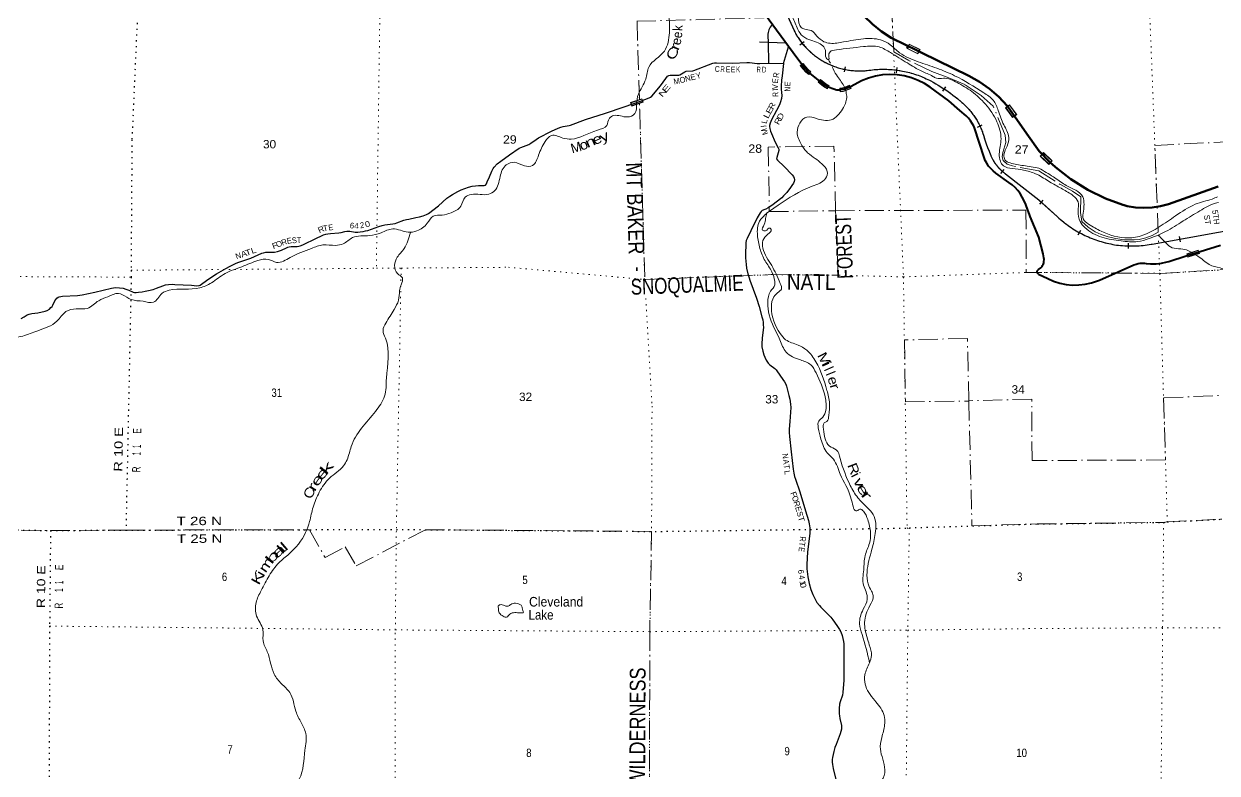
# Model space of a CAD drawing. Header units: feet. Extents: x -248627 to 3, y 0 to 184934.
# Drawn here: x -114087 to -89199, y 65658 to 81273 of the extents above; entities that cross this region are included whole.
import ezdxf
from ezdxf.enums import TextEntityAlignment as Align

# ---------------------------------------------------------------- set-up
doc = ezdxf.new("R2010")
doc.units = ezdxf.units.FT
doc.header["$LTSCALE"] = 80
doc.header["$PDMODE"] = 32
doc.header["$PDSIZE"] = 40
doc.linetypes.add('DOT_DASHED', pattern=[7.7, 5, -1.2, 0.3, -1.2])
doc.linetypes.add('DOTTED', pattern=[1.5, 0.3, -1.2])
for name, color, linetype, lineweight in [('20', 7, 'Continuous', 70), ('26', 7, 'Continuous', 40), ('29', 7, 'Continuous', 25), ('30', 7, 'Continuous', 13), ('31', 7, 'Continuous', 13), ('34', 7, 'Continuous', 25), ('39', 7, 'Continuous', 13), ('41', 7, 'Continuous', 13), ('44', 7, 'DOT_DASHED', 13), ('57', 7, 'Continuous', 13), ('6', 7, 'DOTTED', 25), ('61', 7, 'Continuous', 13), ('7', 7, 'DOTTED', 13)]:
    doc.layers.add(name, color=color, linetype=linetype, lineweight=lineweight)
doc.layers.add('27', color=7, linetype='Continuous')

msp = doc.modelspace()

# ---------------------------------------------------------------- linework, layer by layer
at = {"layer": '20'}
for points in [[(-92912.93, 78617.84), (-93165.31, 78979.13), (-93573.72, 79555.51), (-93580.78, 79563.99), (-93754.92, 79751.42), (-93947.7, 79919.62), (-94157, 80066.74), (-94380.54, 80191.18), (-95355.52, 80666.08), (-95813.04, 80888.93), (-95873.46, 80917.68), (-96000.26, 80984.81), (-96201.35, 81113.89), (-96387.85, 81263.29), (-96557.7, 81431.36)], [(-89178.81, 77885.63), (-90211.99, 77518.61), (-90380.6, 77474.14), (-90552.93, 77447.53), (-90727.1, 77439.08), (-90901.19, 77448.88), (-91073.31, 77476.83), (-91115.49, 77486.89), (-91140.57, 77492.87), (-91165.49, 77501.94), (-91527.96, 77633.87), (-91898.56, 77814.63), (-92248.24, 78033.13), (-92573.17, 78286.99), (-92643.26, 78349.4), (-92672.34, 78377.99), (-92912.93, 78617.84)]]:
    msp.add_lwpolyline(points, dxfattribs=at)
at = {"layer": '26'}
msp.add_line((-96853.66, 79960.42), (-96851.81, 79961.4), dxfattribs=at)
for points in [[(-97967.33, 80567.34), (-99546.13, 82716.55), (-99607.87, 82786.02), (-99676.54, 82848.65), (-99679.17, 82850.8), (-100163.44, 83188.16), (-100250.5, 83256.17), (-100242.02, 83329.59), (-100232.31, 83379.69), (-100227.89, 83430.53), (-100228.45, 83476.06), (-100233.16, 83517.03), (-100242.13, 83557.28), (-100255.26, 83596.38), (-100267.74, 83624.66), (-100360.53, 83796.2), (-100622.86, 84328.11), (-100640.87, 84358.32), (-100698.81, 84466.65), (-100767.76, 84568.33), (-100846.96, 84662.24), (-101051.8, 84877.37), (-101076.39, 84904.59)], [(-97694.82, 80243.46), (-97741.86, 80283.77), (-97787.65, 80332.33), (-97827.89, 80379.51), (-97857.03, 80416.97), (-97967.33, 80567.34)], [(-97305.07, 79951.1), (-97393.6, 80006.27), (-97476.85, 80068.71), (-97694.82, 80243.46)], [(-92920.33, 76825.89), (-93096.94, 77261.24), (-93139.28, 77374.01), (-93144.25, 77390.55), (-93186.24, 77504.94), (-93239.95, 77614.32), (-93263.13, 77662.47), (-93306.09, 77735.08), (-93356.41, 77802.81), (-93413.53, 77864.9), (-93476.83, 77920.68), (-93545.61, 77969.54), (-93818.18, 78163.63), (-93872.17, 78206.83), (-93921.35, 78255.43), (-93965.18, 78308.9), (-94003.19, 78366.67), (-94034.94, 78428.09), (-94050.03, 78464.26), (-94269.59, 79130.17), (-94273.29, 79138.34), (-94304.99, 79198.51), (-94342.81, 79255.03), (-94386.33, 79307.29), (-94435.07, 79354.71), (-94565.18, 79465.17), (-94796.94, 79666.48), (-95187.74, 79956.66), (-95299.74, 80027.34), (-95435.23, 80095.28), (-95577.07, 80148.69), (-95723.72, 80186.98), (-95873.57, 80209.73), (-96024.98, 80216.69), (-96176.28, 80207.78), (-96325.83, 80183.11), (-96471.97, 80142.95), (-96613.12, 80087.72), (-96834.62, 79970.5), (-96851.81, 79961.4)], [(-96851.81, 79961.4), (-96913.52, 79929.95), (-96969.02, 79911.92), (-97012.03, 79902.2), (-97052.27, 79895.27), (-97084.59, 79889.87), (-97104.16, 79889.8), (-97108.78, 79890.27), (-97133.89, 79893.67), (-97158.78, 79899.2), (-97169.95, 79901.69), (-97238.8, 79922.86), (-97305.07, 79951.1)], [(-92923.11, 76152.51), (-92878.09, 76185.69), (-92863.28, 76200.45), (-92850.09, 76216.68), (-92838.66, 76234.2), (-92829.13, 76252.81), (-92821.6, 76272.32), (-92816.15, 76292.51), (-92814.39, 76301.79), (-92812.26, 76318.05), (-92809.92, 76358.9), (-92811.87, 76399.77), (-92818.08, 76440.2), (-92828.48, 76479.77), (-92920.33, 76825.89)], [(-89580.82, 76520.67), (-89554.05, 76529.1), (-89127.9, 76663.3)], [(-92923.49, 76059.28), (-92731.6, 75964.42), (-92609.14, 75910.82), (-92481.74, 75870.32), (-92350.81, 75843.35), (-92217.78, 75830.22), (-92084.1, 75831.06), (-91951.25, 75845.87), (-91820.67, 75874.49), (-91693.79, 75916.6), (-91650.53, 75934.44), (-90933.07, 76249.98), (-90890.71, 76266.31), (-90846.87, 76278.11), (-90802.04, 76285.27), (-90756.71, 76287.7), (-90711.37, 76285.38), (-90681.23, 76281.17), (-90589.52, 76271.94), (-90473.13, 76273.33), (-90357.51, 76286.87), (-90243.95, 76312.42), (-90207.23, 76323.41), (-89846.67, 76436.96), (-89580.82, 76520.67)], [(-92923.49, 76059.28), (-92936.28, 76069.25), (-92939.89, 76072.72), (-92943.11, 76076.55), (-92945.91, 76080.7), (-92948.27, 76085.12), (-92950.15, 76089.76), (-92951.53, 76094.57), (-92952.41, 76099.5), (-92952.76, 76104.5), (-92952.59, 76109.5), (-92951.9, 76114.46), (-92950.7, 76119.32), (-92948.99, 76124.03), (-92946.8, 76128.53), (-92944.15, 76132.78), (-92941.07, 76136.73), (-92937.6, 76140.33), (-92923.11, 76152.51)]]:
    msp.add_lwpolyline(points, dxfattribs=at)
at = {"layer": '26', "lineweight": 13}
msp.add_lwpolyline([(-97066.47, 79931.61), (-97066.4, 79931.62), (-97066.43, 79932)], dxfattribs=at)
at = {"layer": '29'}
msp.add_line((-98188.87, 80867.61), (-98742.6, 80893.08), dxfattribs=at)
for points in [[(-98570.49, 81028.26), (-98561.38, 80881.23), (-98554.87, 80453.81), (-98242.78, 80446.16), (-98136.76, 80794.25)], [(-104376.69, 78082.38), (-104329.33, 78205.08), (-104299.27, 78260.6), (-104278.79, 78288.59), (-104215.06, 78354.51), (-104141.73, 78411.29), (-103958.28, 78545.43), (-103754.7, 78679.24), (-103720.61, 78699.52), (-103558.01, 78760.73), (-103516.24, 78785.23), (-103404.17, 78864.34), (-103356.44, 78894.57), (-103082.25, 79035.29), (-102942.68, 79099.48), (-102885.53, 79118.8), (-102837.2, 79132.44), (-102711.78, 79152.27), (-102683.37, 79161.01), (-102375.33, 79281.89), (-101956.33, 79410.18), (-101569.42, 79547.05), (-101225.19, 79660.41), (-101043.99, 79732.37), (-101014.3, 79747.72), (-100991.25, 79765.33), (-100811.09, 79982.37), (-100695.78, 80137.78), (-100659.41, 80180.67), (-100634.39, 80197.28), (-100604.47, 80202.65), (-100461.63, 80200.45), (-100428.84, 80204.01), (-100402.3, 80213.63), (-100300.81, 80274.52), (-100272.64, 80283.96), (-100136.39, 80294.94), (-100113.06, 80301.71), (-99714.46, 80450.97), (-99685.55, 80458.08), (-99641.94, 80464.15), (-99307, 80451.91), (-99006.63, 80469.2), (-98951.91, 80466.34), (-98789.43, 80449.53), (-98738.75, 80446.56), (-98554.87, 80453.81)], [(-98242.78, 80446.16), (-98270.04, 80186.97), (-98286.05, 80097.15), (-98291.64, 79973.56), (-98292.65, 79912.56), (-98283.67, 79844.37), (-98281.66, 79782.9), (-98288.25, 79714.78), (-98305.83, 79651.05), (-98321.21, 79607.1), (-98362.97, 79517), (-98386.46, 79468.94), (-98494.38, 79273.08), (-98523.4, 79204.95), (-98534.57, 79154.75), (-98534.39, 79132.43), (-98529.99, 79095.07), (-98512.41, 79037.93), (-98495.01, 78986.73), (-98415.31, 78809.99), (-98351.99, 78690.72), (-98343.17, 78663.62), (-98343.19, 78635.78), (-98384.95, 78490.74), (-98386.78, 78458.64), (-98369.57, 78431.41), (-98226.25, 78298.73), (-98063.86, 78128.7), (-98037.73, 78088.59), (-98022.35, 78055.62), (-98015.29, 78019.01), (-98020.15, 77987.5), (-98037.73, 77952.34), (-98068.5, 77906.19), (-98096.38, 77863.04), (-98173.98, 77758.95), (-98242.1, 77686.43), (-98279.09, 77650.25), (-98489.14, 77490.33), (-98565.14, 77435.91), (-98615.33, 77409.7), (-98635.47, 77400.75), (-98688.21, 77380.97), (-98712.38, 77361.19), (-98732.16, 77334.82), (-98791.48, 77229.06), (-98926.75, 76961.05), (-99004.66, 76796.43), (-99018.72, 76754.84), (-99026.64, 76708.53), (-99031.03, 76636.01), (-99034.48, 76529.24), (-99035.43, 76394.28), (-99024.44, 76258.03), (-99013.95, 76182.05), (-98989.28, 76064.64), (-98962.91, 75981.14), (-98945.53, 75930.87), (-98808.6, 75557.59), (-98751.94, 75383.4), (-98692.07, 75168.5), (-98677.22, 75106.51), (-98670.63, 75051.57), (-98666.23, 74996.63), (-98663.4, 74950.24), (-98687.27, 74720.74), (-98696.99, 74601.07), (-98694.19, 74543.4), (-98675.02, 74449.44), (-98653.04, 74376.92), (-98631.25, 74326.59), (-98604.69, 74267.04), (-98562.45, 74201.83), (-98535.24, 74172.93), (-98501.41, 74143.98), (-98450.86, 74113.21), (-98421.59, 74091.27), (-98395.93, 74064.87), (-98303.37, 73930.03), (-98220.12, 73814.33), (-98197.3, 73764.96), (-98182.76, 73724.23), (-98130.02, 73526.45), (-98114.63, 73449.54), (-98097.05, 73346.25), (-98092.44, 73277.25), (-98113.31, 72985.18), (-98125.62, 72823.24), (-98123.12, 72753.44)], [(-112012.67, 75762.4), (-111957.05, 75746), (-111895.52, 75719.63), (-111809.82, 75680.08), (-111777.27, 75674.22), (-111743.89, 75671.29), (-111695.55, 75677.88), (-111618.63, 75688.87), (-111559.32, 75700.91), (-111484.58, 75715.24), (-111390.09, 75739.41), (-111320.64, 75763.57), (-111187.91, 75816.33), (-111130.22, 75831.04), (-111069.24, 75840.5), (-110992.33, 75844.9), (-110940.69, 75844.09), (-110590.56, 75824.26), (-110478.1, 75816.33), (-110431.52, 75819.66), (-110409.97, 75829.52), (-110248.24, 75943.71), (-110067.15, 76062.46), (-109875.93, 76173.58), (-109785.87, 76225.07), (-109660.61, 76284.4), (-109603.88, 76306.28), (-109354.74, 76392.96), (-109273.84, 76425.05), (-109125.51, 76494.09), (-109089.24, 76504.16), (-109038.7, 76512.95), (-108998.26, 76516.21), (-108859.26, 76517.98), (-108794.76, 76526.13), (-108755.21, 76539.31), (-108711.59, 76557.92), (-108606.03, 76608.63), (-108581.6, 76618.43), (-108553.03, 76625.02), (-108511, 76631.28), (-108384.08, 76633.25), (-108350.85, 76638.2), (-108322.29, 76644.8), (-108271.74, 76664.58), (-108226.14, 76685.12), (-108027.08, 76788.76), (-107836.62, 76873.34), (-107791.8, 76889.78), (-107744.33, 76897.52), (-107689.39, 76901.91), (-107515.46, 76915.53), (-107471.83, 76923.89), (-107394.91, 76945.86), (-107351.71, 76953.19), (-107320.2, 76954.65), (-107289.43, 76950.26), (-107175.16, 76934.87), (-107124.44, 76933.35), (-107069.68, 76937.07), (-107010.34, 76945.86), (-106959.8, 76956.85), (-106914.41, 76968.24), (-106685.53, 77047.19), (-106614.78, 77068.93), (-106555.45, 77082.12), (-106505.54, 77092.66), (-106390.63, 77106.29), (-106344.1, 77112.21), (-106307.12, 77123.88), (-106159.89, 77181.01), (-106103.05, 77197.01), (-106060.63, 77204.38), (-105909.36, 77238.15), (-105836.34, 77249.12), (-105755.53, 77273.31), (-105687.41, 77301.88), (-105647.87, 77320.67), (-105435.81, 77480.55), (-105261.97, 77643.08), (-105206.16, 77682.06), (-105149.02, 77717.22), (-105038.18, 77780.59), (-104964.43, 77816.11), (-104889.71, 77844.68), (-104811.13, 77871.67), (-104735.88, 77888.63), (-104665.56, 77899.62), (-104607.17, 77904.65), (-104512.57, 77901.09), (-104483.16, 77904.01), (-104462, 77914.38), (-104441.41, 77936.98), (-104422.69, 77978.27), (-104376.69, 78082.38)], [(-113283.02, 75597.93), (-112965.73, 75609.75), (-112920.19, 75616.22), (-112871.24, 75625.14), (-112606.91, 75683.71), (-112260.31, 75767.98), (-112176.81, 75778.97), (-112089.84, 75774.09), (-112018.59, 75763.59), (-112012.67, 75762.4)], [(-114140.57, 75129.95), (-114079.9, 75170.24), (-114016.17, 75207.6), (-113973.92, 75222.01), (-113923.87, 75233.97), (-113798.21, 75251.41), (-113640.39, 75286.71), (-113600.04, 75300.61), (-113554.68, 75328.47), (-113521.72, 75359.23), (-113499.96, 75385.69), (-113482.16, 75407.58), (-113437.72, 75497.61), (-113418.43, 75530.64), (-113398.54, 75553.43), (-113369.99, 75575.15), (-113350.31, 75585.58), (-113315.15, 75594.37), (-113283.05, 75595.92)], [(-98123.12, 72753.44), (-98119.03, 72676), (-98083.3, 72353.5), (-98038.87, 71989.79), (-98028.93, 71911.25), (-98013.55, 71836.53), (-97995.94, 71781.38), (-97905.5, 71521.78), (-97783.1, 71122.52), (-97723.48, 70924.54), (-97708.93, 70853.11), (-97694.91, 70768.51), (-97692.71, 70713.57), (-97694.09, 70651.2), (-97740.59, 70268.81), (-97756.44, 70005.96), (-97754.39, 69916.13), (-97734.47, 69746.65), (-97706.96, 69612.87), (-97672.94, 69482.94), (-97633.38, 69379.65), (-97593.31, 69294.41), (-97545.48, 69210.44), (-97494.93, 69148.91), (-97467.26, 69118.93), (-97255.4, 68904.99), (-97213.8, 68852.64), (-97130.14, 68735.78), (-97075.2, 68647.88), (-97046.68, 68601.88), (-97018.07, 68529.21), (-97002.69, 68465.48), (-96991.7, 68399.55), (-96988.3, 68352.88), (-96984.92, 67941.45), (-96988.52, 67596.67), (-97002.85, 67334.74), (-97011.48, 67283.19), (-97062.02, 67144.74), (-97073.2, 67095.92), (-97084, 67006.3), (-97081.81, 66892.02), (-97077.2, 66849.96), (-97068.62, 66797.53), (-97034.14, 66649.61), (-97031.26, 66608.54), (-97035.66, 66573.38), (-97046.65, 66522.83), (-97061.09, 66478.64), (-97147.28, 66256.21), (-97171.91, 66193.2), (-97196.08, 66107.5), (-97222.45, 65980.04), (-97226.97, 65938.88), (-97229.04, 65887.75), (-97224.64, 65833.98), (-97209.27, 65753.69), (-97155.16, 65524.31)]]:
    msp.add_lwpolyline(points, dxfattribs=at)
msp.add_arc((-98274.25, 81038.97), 296.43, 133.47801, 182.07039, dxfattribs=at)
at = {"layer": '31'}
for p, q in [((-101432.62, 79631.87), (-101196.46, 79713.92)), ((-101196.46, 79713.92), (-101171.85, 79643.08))]:
    msp.add_line(p, q, dxfattribs=at)
msp.add_lwpolyline([(-101171.85, 79643.08), (-101408.01, 79561.03), (-101432.62, 79631.87)], dxfattribs=at)
msp.add_lwpolyline([(-101201.39, 79703.74), (-101422.43, 79626.94), (-101403.07, 79571.21), (-101182.03, 79648.01)], close=True, dxfattribs=at)
at = {"layer": '34', "lineweight": 13}
for p, q in [((-98301.29, 81746.17), (-98023.68, 81131.32)), ((-93617.09, 78149.36), (-92917.68, 77603.93)), ((-92915.81, 77601.1), (-92531.15, 77250.69)), ((-90550.96, 76682.53), (-87053.74, 77311.05))]:
    msp.add_line(p, q, dxfattribs=at)
at = {"layer": '34'}
for p, q in [((-97899.74, 80835.87), (-97813.18, 80904.73)), ((-96970.27, 80269.97), (-96948.46, 80378.41)), ((-95885.82, 80251.96), (-95871.5, 80361.64)), ((-94921.34, 79870.4), (-94859.86, 79962.35)), ((-94198.45, 79119.07), (-94098.93, 79167.34)), ((-93711.01, 78155.62), (-93638.62, 78239.25)), ((-92900.06, 77513.59), (-92825.57, 77595.36)), ((-92098.27, 76873.13), (-92044.91, 76970.02)), ((-91047.91, 76589.93), (-91044.85, 76700.5)), ((-89962.38, 76731.3), (-89981.95, 76840.17))]:
    msp.add_line(p, q, dxfattribs=at)
for points in [[(-98300.29, 81746.62), (-98022.69, 81131.8), (-98021.33, 81129.18), (-98008.96, 81105.47), (-97996.12, 81081.84), (-97982.87, 81058.58), (-97969.19, 81035.54), (-97955.22, 81012.68), (-97940.67, 80990.08), (-97925.84, 80967.67), (-97910.59, 80945.62), (-97895.05, 80923.77), (-97878.96, 80902.32), (-97862.58, 80881.05), (-97845.94, 80860.13), (-97828.87, 80839.44), (-97811.38, 80819.11), (-97793.45, 80799), (-97775.43, 80779.21), (-97756.83, 80759.82), (-97737.97, 80740.77), (-97718.83, 80721.92), (-97699.45, 80703.57), (-97679.49, 80685.46), (-97659.41, 80667.67), (-97638.94, 80650.4), (-97618.35, 80633.32), (-97597.19, 80616.61), (-97575.94, 80600.39), (-97554.42, 80584.51), (-97532.48, 80568.86), (-97510.32, 80553.85), (-97488.02, 80539.02), (-97465.34, 80524.71), (-97442.37, 80510.59), (-97419.34, 80497.11), (-97395.9, 80483.99), (-97372.34, 80471.2), (-97348.52, 80458.76), (-97324.49, 80446.97), (-97300.18, 80435.38), (-97275.77, 80424.27), (-97251.13, 80413.64), (-97226.4, 80403.51), (-97201.42, 80393.72), (-97176.32, 80384.25), (-97151, 80375.44), (-97125.57, 80366.96), (-97099.91, 80358.96), (-97074.13, 80351.31), (-97048.3, 80344.27), (-97022.34, 80337.57), (-96996.31, 80331.34), (-96970.03, 80325.62), (-96943.83, 80320.35), (-96917.36, 80315.42), (-96890.98, 80311.11), (-96864.33, 80307.14), (-96837.78, 80303.78), (-96811.1, 80300.75), (-96784.5, 80298.18), (-96757.67, 80296.1), (-96730.92, 80294.64), (-96704.2, 80293.47), (-96677.25, 80292.81), (-96650.51, 80292.58), (-96623.7, 80292.83), (-96596.81, 80293.71), (-96570.12, 80294.87), (-96543.35, 80296.52), (-96516.5, 80298.79), (-96497.63, 80300.54), (-96460.9, 80306.23), (-96424.19, 80311.05), (-96387.4, 80315.24), (-96350.33, 80319.06), (-96313.33, 80321.99), (-96276.44, 80324.26), (-96239.27, 80326.14), (-96202.17, 80327.15), (-96165.19, 80327.5)], [(-96165.19, 80327.5), (-96127.89, 80327.25), (-96090.92, 80326.3), (-96053.88, 80324.93), (-96016.69, 80322.73), (-95979.83, 80319.83), (-95942.87, 80316.29), (-95906.05, 80312.3), (-95869.1, 80307.48), (-95832.49, 80302.16), (-95795.75, 80296), (-95759.37, 80289.37), (-95722.88, 80282.1), (-95686.71, 80274.13), (-95650.66, 80265.5), (-95614.74, 80256.41), (-95578.9, 80246.45), (-95543.2, 80236.04), (-95507.82, 80224.93), (-95472.58, 80213.37), (-95437.62, 80200.89), (-95402.82, 80187.97), (-95368.36, 80174.56), (-95334.01, 80160.48), (-95299.97, 80145.72), (-95266.06, 80130.28), (-95232.52, 80114.57), (-95199.26, 80097.94), (-95172.42, 80084.11), (-95118.88, 80055.06), (-95066.32, 80024.95), (-95014.25, 79993.92), (-94962.21, 79962.12), (-94911.12, 79929.25), (-94860.83, 79895.62), (-94810.57, 79861.22), (-94761.27, 79825.75), (-94712.76, 79789.53), (-94664.45, 79752.22), (-94617.25, 79714.32), (-94570.36, 79675.81), (-94560.64, 79667.35), (-94540.43, 79650.95), (-94520.67, 79634.14), (-94501.2, 79617), (-94481.8, 79599.53), (-94462.89, 79581.68), (-94444.38, 79563.59), (-94425.92, 79545.17), (-94407.97, 79526.37), (-94390.41, 79507.32), (-94373.01, 79487.82), (-94356.12, 79468.17), (-94339.43, 79448.29), (-94323.1, 79427.93), (-94307.28, 79407.42), (-94291.74, 79386.56), (-94276.51, 79365.56), (-94261.65, 79344.09), (-94247.21, 79322.58), (-94233.15, 79300.61), (-94219.5, 79278.58), (-94206.13, 79256.21), (-94193.27, 79233.68), (-94180.81, 79210.89), (-94168.64, 79187.96), (-94156.97, 79164.66), (-94145.61, 79141.22), (-94134.76, 79117.62), (-94124.2, 79093.88), (-94114.25, 79069.85), (-94104.61, 79045.7), (-94095.38, 79021.5), (-94091.76, 79011.55), (-94067.44, 78931.96), (-94041.46, 78853.41), (-94014.1, 78775.28), (-93985.7, 78696.95), (-93955.62, 78619.63), (-93924.3, 78543.16), (-93922.34, 78538.16), (-93916.13, 78523.46), (-93909.63, 78508.97), (-93902.86, 78494.58), (-93895.9, 78480.19), (-93888.63, 78466.02), (-93881.14, 78452.03), (-93873.45, 78438.04), (-93865.46, 78424.27), (-93857.25, 78410.68), (-93848.75, 78397.11), (-93840.07, 78383.83), (-93831.22, 78370.6), (-93822.04, 78357.53), (-93812.67, 78344.72), (-93803.05, 78332.02), (-93793.29, 78319.46), (-93783.19, 78307.06), (-93773, 78294.9), (-93762.48, 78282.86), (-93751.85, 78271.07)], [(-93751.85, 78271.07), (-93740.97, 78259.39), (-93729.91, 78247.98), (-93718.63, 78236.75), (-93707.21, 78225.69), (-93695.5, 78214.84), (-93683.65, 78204.15), (-93671.62, 78193.74), (-93659.45, 78183.47), (-93647.02, 78173.52), (-93634.45, 78163.72), (-93621.78, 78154.15), (-93616.43, 78150.24), (-92917.11, 77604.89)], [(-92917.11, 77604.9), (-92530.41, 77251.5), (-92500.1, 77224.07), (-92469.34, 77197.49), (-92438.1, 77171.42), (-92406.37, 77145.54), (-92374.19, 77120.51), (-92341.7, 77096.15), (-92308.73, 77071.98), (-92275.31, 77048.66), (-92241.57, 77026.01), (-92207.19, 77003.72), (-92172.68, 76982.26), (-92137.86, 76961.15), (-92102.41, 76940.72), (-92066.84, 76921.13), (-92030.78, 76902.06), (-91994.58, 76883.48), (-91957.76, 76865.59), (-91920.95, 76848.37), (-91883.52, 76831.84), (-91846.12, 76815.97), (-91808.25, 76800.6), (-91770.25, 76786.08), (-91731.94, 76772.23), (-91693.49, 76758.87), (-91654.59, 76746.38), (-91615.54, 76734.37), (-91576.37, 76723.21), (-91537.05, 76712.55), (-91497.44, 76702.88), (-91457.68, 76693.72), (-91417.96, 76685.23), (-91377.94, 76677.4), (-91337.79, 76670.41), (-91297.34, 76664.09), (-91257.11, 76658.27), (-91255.44, 76658.17), (-91212.69, 76653.78), (-91170.1, 76650.4), (-91127.44, 76647.75), (-91084.47, 76645.56), (-91041.65, 76644.38), (-90998.98, 76643.95), (-90956.03, 76643.99), (-90913.22, 76645.02), (-90870.57, 76646.82), (-90827.58, 76649.32), (-90785.01, 76652.61), (-90742.39, 76656.38), (-90699.67, 76661.13), (-90657.35, 76666.66), (-90614.95, 76672.93), (-90572.75, 76679.71), (-90551.16, 76683.61), (-87053.93, 77312.13)]]:
    msp.add_lwpolyline(points, dxfattribs=at)
at = {"layer": '34', "lineweight": 13}
for centre, radius, start, end in [((-96653.34, 81829.47), 1537.93, 206.99741, 275.81637), ((-96160.19, 78201.29), 2125.1, 62.3175, 99.13263), ((-96814.64, 77016.05), 3478.83, 49.63047, 61.84137), ((-95492.61, 78505.5), 1488.36, 19.86321, 51.26671), ((-89538.25, 80374.16), 4754.11, 196.65986, 202.72297), ((-93079.66, 78888.11), 913.56, 202.55147, 233.96456), ((-90953.16, 78974.24), 2336.81, 227.5244, 262.56522), ((-90990.99, 79098.05), 2455.27, 263.81475, 280.32427)]:
    msp.add_arc(centre, radius, start, end, dxfattribs=at)
at = {"layer": '39'}
for p, q in [((-97306.59, 80531.37), (-97289.26, 80497.86)), ((-97289.26, 80497.86), (-97265.66, 80452.24))]:
    msp.add_line(p, q, dxfattribs=at)
for points in [[(-100888.73, 84763.09), (-100772.32, 84755.34), (-100476.22, 84640.81), (-100393.51, 84495.76), (-100306.68, 84264.02), (-100288.32, 84046.3), (-100217.58, 83802.44), (-100044.14, 83538.55), (-99761.96, 83262.72), (-99447.66, 83073.62), (-99095.24, 83013.61), (-98891.87, 82997.75), (-98595.86, 82971.93), (-98374.46, 83042.79), (-98265.8, 83097.38), (-98213.46, 83113.57), (-98185.19, 83032.97), (-98122.72, 82982.65), (-98088.41, 82906.08), (-98062.01, 82698.45), (-98057.55, 82305.3), (-98099.64, 82127.83), (-98143.89, 82083.41), (-98184.12, 82047.07), (-98167.98, 82018.86), (-98117.64, 82014.9), (-98103.39, 81875.8), (-98103.23, 81724.59), (-98133.4, 81698.34), (-98131.33, 81641.89), (-98064.67, 81444.4), (-97959.7, 81192.52), (-97872.96, 81047.47), (-97711.77, 80944.86), (-97419.68, 80812.19), (-97367.23, 80715.48), (-97354.98, 80566.3), (-97320.19, 80532.73), (-97298.43, 80535.45), (-97298.63, 80590.57), (-97272.57, 80689.4), (-97139.73, 80731.91)], [(-105106.14, 84273.87), (-104796.66, 84280.2), (-104512.75, 84264.45), (-104275, 84119.61), (-104057.3, 83886.02), (-103956.57, 83831.72), (-103865.91, 83781.44), (-103803.29, 83594.02), (-103784.97, 83414.61), (-103613.62, 83223.3), (-103534.99, 83120.58), (-103271.14, 83042.3), (-103059.64, 82963.96), (-102995.07, 82826.94), (-102817.84, 82786.86), (-102630.7, 82883.88), (-102507.9, 82910.26), (-102405.13, 82829.75), (-101955.94, 82646.88), (-101639.75, 82580.77), (-101446.49, 82605.22), (-101311.57, 82581.21), (-101198.53, 82323.29), (-101234.54, 82105.5), (-101198.16, 81978.53), (-101057.13, 81896.05), (-100974.45, 81783.26), (-100760.92, 81682.74), (-100664.11, 81527.62), (-100623.36, 81088.15), (-100727.64, 80706.96), (-101051.44, 80373.86), (-101117.61, 80119.74), (-101270.29, 79805.02), (-101306.31, 79599.32), (-101346.36, 79401.68), (-101501.32, 79332.93), (-101781.22, 79362.8), (-101875.79, 79304.2), (-101929.99, 79154.93), (-102123.18, 79057.9), (-102672.64, 78871.68), (-102847.83, 78893.62), (-103083.46, 78945.73), (-103214.2, 78820.55), (-103350.8, 78536.09), (-103475.41, 78324.23), (-103648.55, 78313.92), (-103856.02, 78388.24), (-104025.09, 78333.58), (-104153.68, 78093.48), (-104268.12, 77790.91), (-104388.85, 77724.21), (-104759.32, 77717.67), (-104884.09, 77661.05), (-104974.49, 77471.41), (-105175.69, 77338.08), (-105362.89, 77289.44), (-105550.11, 77267.01), (-105672.77, 77117.65), (-105888.03, 76958.09), (-106071.23, 76931.63), (-106393.45, 76999.75), (-106634.98, 76920.8), (-106876.52, 76859.99), (-107230.84, 76817.18), (-107428.02, 76689.9), (-107583.02, 76655.42), (-107848.8, 76667.16), (-108086.31, 76592.25), (-108533.09, 76404.15), (-108814.85, 76300.95), (-108988.08, 76365.23), (-109205.51, 76342.76), (-109537.58, 76211.27), (-109889.78, 76069.67), (-110175.48, 75875.74), (-110418.99, 75770.57), (-111057.19, 75721.33), (-111206.11, 75654.6), (-111383.1, 75470.89), (-111598.56, 75490.77), (-111848.26, 75526.72), (-111942.95, 75577), (-112116.19, 75655.4), (-112333.57, 75586.56), (-112526.76, 75503.64), (-112760.15, 75344.05), (-112997.72, 75333.66), (-113209.07, 75274.9), (-113396.11, 75077.07), (-113798.58, 74876.94), (-114110.54, 74767.65), (-114517.14, 74666.3), (-114770.72, 74563.13), (-115128.91, 74377.17), (-115219.38, 74250.03)], [(-97882.24, 82176.51), (-97902.21, 82027.28), (-97992.43, 81672.32), (-97935.78, 81418.36), (-97873.12, 81194.65), (-97800.6, 81160.47), (-97669.7, 81132.42), (-97544.74, 81019.68), (-97399.64, 80900.92), (-97270.75, 80868.84), (-96990.91, 80895.42), (-96576.21, 80962.51), (-96219.81, 80938.79), (-96016.34, 80836.24), (-95820.86, 80669.16), (-95434.08, 80484.19), (-95043.32, 80347.61), (-94674.69, 80192.86), (-94068.26, 79838.83), (-93868.76, 79681.83), (-93763.83, 79468.26), (-93648.74, 79170.02), (-93543.76, 78906.05), (-93577.79, 78726.56), (-93646.05, 78545.02), (-93625.8, 78442.22), (-93517, 78373.82), (-93239.09, 78319.75), (-92915.44, 78264.22)], [(-97139.73, 80731.91), (-96576.04, 80799.2), (-96247.84, 80791.57), (-96014.15, 80674.95), (-95659.55, 80457.68), (-95361.38, 80286.7), (-95129.71, 80178.14), (-95055.18, 80139.93), (-94908.19, 80140.13), (-94624.2, 80049.78), (-94315.94, 79862.69), (-94031.76, 79600.97), (-93793.78, 79234.35), (-93706.81, 78875.59), (-93742.71, 78563.04), (-93720.4, 78409.84), (-93655.87, 78315.16), (-93470.57, 78256.94), (-93234.96, 78227.02), (-92986.9, 78149.16), (-92915.45, 78119.28)], [(-97226.25, 80376.06), (-97139.16, 80207.71), (-96983.87, 79978.08), (-96946.81, 79880.76)], [(-96946.81, 79880.76), (-96925.25, 79766.46), (-96989.43, 79530.49), (-97089.94, 79389.22), (-97210.64, 79288.25), (-97540.85, 79293.86), (-97758.34, 79329.86), (-97901.16, 79206.68), (-97957.33, 79013.06), (-97874.51, 78765.18), (-97739.41, 78585.92), (-97582.24, 78469.2), (-97443.19, 78356.48), (-97330.26, 78197.35), (-97366.34, 78052.14), (-97646.04, 77890.48), (-98354.02, 77492.18), (-98595.77, 77330.73)], [(-89188.14, 77667.4), (-89305.78, 77621.89), (-89654.94, 77512.66), (-90065.3, 77270.65), (-90409.1, 77040.41), (-90748.56, 76866.62), (-91053.09, 76811.61), (-91618.42, 76951.42), (-91879.48, 77099.86), (-91993.7, 77207.27), (-91986.72, 77372.57), (-91975.85, 77511.64), (-92003.15, 77671.06), (-92149.46, 77804.83), (-92372.41, 77922.84), (-92615.27, 78083.29), (-92915.45, 78264.22)], [(-89172.77, 77552.45), (-89233.73, 77536.86), (-89559.02, 77375.1), (-89908.75, 77165.05), (-90272.66, 76942.98), (-90617.99, 76799.46), (-90854.08, 76734.04), (-91202.53, 76749.82), (-91601, 76826.33), (-91956.46, 77025.62), (-92058.48, 77153.13), (-92099.56, 77369.08), (-92100.45, 77566.68), (-92198.48, 77686.11), (-92425.32, 77830.35), (-92660.28, 77962.53), (-92915.45, 78119.28)], [(-98593.75, 77326.7), (-98742.56, 77159.16), (-98786.54, 76866.76), (-98733.89, 76592.64), (-98628.91, 76334.71), (-98483.69, 76103.05), (-98427.11, 75907.55), (-98425.01, 75834.98), (-98511.45, 75701.79), (-98571.59, 75465.82), (-98541.11, 75207.8), (-98321.08, 74687.92), (-98185.9, 74430.03), (-97891.76, 74269.14), (-97674.2, 74164.59), (-97565.29, 73997.39), (-97373.47, 73499.66), (-97361.09, 73225.48), (-97425.36, 73076.19), (-97507.82, 72993.42), (-97519.75, 72856.31), (-97463.12, 72620.49), (-97329.92, 72330.35), (-97202.93, 72199.46), (-97061.65, 71887.15), (-96823.48, 71345.12), (-96710.48, 71125.51), (-96650.12, 71159.87), (-96575.57, 71115.61), (-96486.79, 70942.34), (-96428.1, 70666.21), (-96450.01, 70448.43), (-96542.35, 70190.24), (-96570.22, 69895.85), (-96575.91, 69573.25), (-96521.4, 69436.23), (-96497.07, 69283.03), (-96581.4, 69071.22), (-96657.58, 68768.7), (-96604.99, 68546.99), (-96447.31, 67958.49)], [(-96447.31, 67958.49), (-96409.22, 68109.75), (-96453.75, 68331.47), (-96538.65, 68639.82), (-96552.92, 68797.07), (-96442.56, 69148.02), (-96372.32, 69359.81), (-96408.66, 69452.51), (-96477.28, 69601.61), (-96501.71, 69843.52), (-96399.54, 70323.5), (-96329.43, 70650.21), (-96372.14, 71047.33), (-96499.15, 71196.36), (-96694.67, 71397.71), (-96849.99, 71653.56), (-97059.99, 72213.77), (-97144.76, 72397.13), (-97285.78, 72473.55), (-97376.55, 72624.64), (-97408.98, 72828.23), (-97397.04, 72957.28), (-97338.69, 72987.6), (-97298.55, 73110.64), (-97282.72, 73362.68), (-97337.38, 73634.79), (-97567.56, 74231.26), (-97757.08, 74470.93), (-97940.42, 74579.56), (-98198.26, 74690.1), (-98311.15, 74816.97), (-98496.99, 75369.15), (-98444.88, 75584.95), (-98340.29, 75687.91), (-98288, 75740.4), (-98312.29, 75863.35), (-98489.88, 76236.1), (-98673.5, 76598.77), (-98671.65, 76756.03), (-98573.14, 76887.21), (-98502.78, 76990.13), (-98524.96, 77016.31), (-98619.53, 76959.73), (-98679.94, 76971.75), (-98645.85, 77092.76), (-98615.78, 77215.79), (-98595.77, 77330.73)], [(-106024.91, 76925.65), (-106155.42, 76590.79), (-106298.18, 76411.16), (-106354.37, 76239.71), (-106293.78, 76068.42), (-106193.01, 75979.85), (-106219.03, 75836.66), (-106249.1, 75711.62), (-106273.04, 75511.99), (-106365.45, 75322.35), (-106536.28, 75035.83), (-106596.52, 74882.52), (-106546.01, 74721.29), (-106524.97, 73888.65), (-106564.83, 73511.58), (-106751.73, 73196.81), (-107260.34, 72464.26), (-107298.45, 72331.15), (-107418.96, 72060.82), (-107714.65, 71804.38), (-107925.75, 71511.75), (-108054.27, 71201.09), (-108128.44, 70900.59), (-108210.74, 70674.67), (-108556.57, 70224.6), (-108767.78, 70040.85), (-108968.83, 69772.43), (-109137.62, 69465.75), (-109242.05, 69211.58), (-109231.67, 68929.33), (-109102.51, 68649.26), (-109096.21, 68411.36), (-109009.39, 68187.68), (-108863.91, 67718.11), (-108712.69, 67518.72), (-108541.35, 67339.51), (-108414.07, 66946.53), (-108303.08, 66710.79), (-108208.2, 66485.1), (-108223.93, 66136.29), (-108344.08, 65533.3), (-108494.77, 65244.78), (-108508.61, 65006.86), (-108574.79, 64760.8), (-108622.93, 64601.46), (-108988.98, 64236.05), (-109230.42, 64076.45), (-109548.52, 64049.81), (-109838.59, 64174.43), (-110056.06, 64196.32), (-110452.55, 64052.64), (-110885.17, 63800.04), (-110995.73, 63636.59), (-111100.29, 63507.41), (-111219.14, 63563.71), (-111323.86, 63579.7), (-111440.59, 63537.2)], [(-90417.21, 76866.93), (-90373.41, 76813), (-90235.69, 76677.43)], [(-90235.69, 76677.43), (-90205.85, 76646.27), (-89869.84, 76570.06), (-89649.52, 76455.95)], [(-89649.52, 76455.95), (-89602.67, 76431.68), (-89363.92, 76257.13), (-89136.67, 76185.48), (-88851.03, 76107.5), (-88374.33, 75972.14), (-87802.68, 75880.7), (-87654.01, 75807.4), (-87588.59, 75621.59), (-87487.75, 75286.4), (-87448.74, 75060.39), (-87556.61, 74869.36), (-87703.71, 74511.16), (-87895.92, 74014.05), (-87879.19, 73767.98), (-87737.7, 73495.11), (-87533.49, 73270.32), (-87087.15, 72756.05), (-86789.01, 72395.73), (-86560.86, 72128.48), (-86313.95, 71619.2), (-86177.36, 71193.11), (-85961.95, 70813.01), (-85643.77, 70434.45), (-85439.36, 70243.94), (-85263.47, 69997.11), (-84865.3, 69515.33), (-84739.68, 69286.89), (-84695.55, 68899.55), (-84630.32, 68679.46), (-84626.69, 68256.02), (-84586.82, 67828.38), (-84638.79, 67546.34), (-84568.55, 67144.76), (-84449.28, 66861.91), (-84341.85, 66623.48), (-84340.95, 66427.89), (-84459.23, 66176.42), (-84883.61, 65242.88), (-85038.57, 64919), (-85051.53, 64765.82), (-84857.68, 64490.68), (-84535.01, 64192.74), (-84181.99, 63918.85), (-84009.97, 63700.27), (-83968.76, 63508.53), (-83913.6, 63288.49), (-83822.19, 63066.26), (-83720.4, 62898.42)], [(-103715.11, 69160.49), (-103831.93, 69200.66), (-103930.56, 69172.3), (-103982.87, 69135.94), (-104037.23, 69139.9), (-104133.91, 69170.01), (-104192.27, 69141.71), (-104186.17, 69083.25), (-104186.12, 69042.92), (-104171.98, 68998.59), (-104087.34, 68926.12), (-104018.86, 68906.05), (-103952.49, 68970.65), (-103845.81, 69003.06), (-103731.03, 68995.14), (-103666.62, 69009.34), (-103682.77, 69049.65), (-103690.88, 69102.05), (-103715.11, 69160.49)], [(-96447.31, 67958.49), (-96545.69, 67704.32), (-96541.46, 67514.81), (-96341.75, 67174.34), (-96156.22, 66898.38), (-96129.86, 66733.09), (-96175.88, 66466.89), (-96225.94, 66212.79), (-96134.87, 65783.47), (-96162.81, 65555.61), (-96307.56, 65355.82), (-96297.32, 65196.56), (-96228.69, 65031.32), (-96244.55, 64805.49), (-96198.01, 64595.87), (-95976.08, 64176.81), (-95822.77, 63916.93), (-95848.7, 63693.1), (-96031.26, 63075.92), (-96119.42, 62680.63), (-96076.81, 62380.28), (-95677.69, 61957.42), (-95446.05, 61871.04), (-95317.16, 61847.02), (-95196.07, 61587.09), (-95137.37, 61298.86), (-95026.45, 61133.69), (-94895.37, 60940.31), (-94887.01, 60662.09), (-94840.45, 60432.31), (-94602.66, 60241.09), (-94419.14, 59967.14), (-94404.92, 59850.22), (-94294.14, 59814.08), (-94187.34, 59737.61), (-93834.7, 59465.9), (-93816.38, 59286.49), (-93848.31, 59020.31), (-93793.73, 58822.8), (-93682.81, 58655.61), (-93368.14, 58131.83), (-93216.89, 57908.24), (-93037.16, 57843.36), (-92998.89, 57854)]]:
    msp.add_spline(points, degree=3, dxfattribs=at)
at = {"layer": '44'}
for points in [[(-92914.63, 78207.73), (-92469.37, 77923.2), (-92218.45, 77785.52), (-92044.32, 77670.36), (-92051.07, 77339.63), (-92022.84, 77151.09), (-91890.64, 77035), (-91742.25, 76937.81), (-91618.14, 76883.82), (-91469.75, 76832.52), (-91310.56, 76797.43), (-91143.28, 76770.43), (-90932.83, 76770.43), (-90822.22, 76781.23), (-90684.61, 76816.33), (-90552.41, 76864.92), (-90428.98, 76929.03), (-90500.13, 78740.49), (-85063.01, 79010.46), (-85224.88, 81715.66)], [(-92914.63, 78207.73), (-93442.92, 78305.26), (-93579.91, 78346.16), (-93660.09, 78422.82), (-93679.95, 78501.68), (-93671.73, 78590.24), (-93609.38, 78802), (-93618.32, 78952.15), (-93869.31, 79556.37), (-94123.72, 79777.28), (-94463.32, 80012.2), (-94793.28, 80150.18), (-95151.37, 80278.21), (-95632.02, 80511.44), (-95945.68, 80689.76), (-95980.79, 81471.37), (-101298.12, 81327.18)], [(-101298.12, 81327.18), (-101137.23, 75946.27), (-98467.71, 76046.33), (-97102.82, 76034.38), (-97156.4, 77377.64), (-97191.17, 78722.87), (-98560.46, 78706.44), (-98539.8, 77359.24), (-97164.45, 77379.68), (-93187.56, 77391.01), (-93178.84, 76092.03), (-92923.36, 76091.84)], [(-92946.4, 70850), (-90313.25, 70882.18), (-90238.64, 70893.92), (-84997.03, 71147.15), (-85021.74, 73664.34), (-85051.81, 76381.72), (-90394.62, 76071.67), (-92923.36, 76091.84)], [(-92939.54, 72172.65), (-93059.84, 72171.15), (-93064.89, 73452.09), (-94377.85, 73419.38), (-94408.71, 74716.82), (-95721.84, 74686.43), (-95700.4, 73397.51), (-94379.89, 73409.3), (-94312.24, 70812.5), (-92945, 70850.04)], [(-61962.57, 71054.02), (-63978.31, 71077.06), (-69291.34, 71120.78), (-74567.5, 71196.66), (-79677.83, 71226.61), (-79697.17, 73893.51), (-84981.45, 73717.32), (-90314.87, 73477.47), (-90277.1, 72184.35), (-92939.54, 72172.65)], [(-123927.54, 70789.34), (-122629.09, 70792.51), (-118892.09, 70771.39), (-118857.9, 70771.34), (-117223.2, 70776.78), (-113530.29, 70713.93), (-111957.8, 70722.08), (-108127.8, 70730.3), (-107804.99, 70152.72), (-107383.57, 70375.42), (-107153.04, 69975.49), (-105711.41, 70730.3), (-100994.88, 70694.33), (-101032.61, 68605.6), (-101040.96, 63331.33), (-101052.7, 60346.85)]]:
    msp.add_lwpolyline(points, dxfattribs=at)
at = {"layer": '57'}
for p, q in [((-95666.42, 80758.55), (-95619.38, 80852.42)), ((-95666.42, 80758.55), (-95442.91, 80646.54)), ((-95619.38, 80852.42), (-95395.86, 80740.42)), ((-95395.86, 80740.42), (-95442.91, 80646.54)), ((-93601.72, 79520.05), (-93532.34, 79576.91)), ((-93378.01, 79380.63), (-93466.23, 79322.31)), ((-92892.55, 78515.05), (-92821.03, 78591.92))]:
    msp.add_line(p, q, dxfattribs=at)
for points in [[(-95655.68, 80762.11), (-95615.81, 80841.68), (-95406.6, 80736.85), (-95446.47, 80657.28)], [(-92649.09, 78421.02), (-92820.62, 78580.61), (-92881.25, 78515.45), (-92709.71, 78355.86)]]:
    msp.add_lwpolyline(points, close=True, dxfattribs=at)
for points in [[(-93612.7, 79521.39), (-93571.99, 79554.76), (-93530.93, 79588.41)], [(-93612.7, 79521.39), (-93479.68, 79342.74), (-93466.23, 79322.31)], [(-93463.96, 79333.4), (-93473.13, 79347.33), (-93601.72, 79520.05)], [(-93532.34, 79576.91), (-93398.17, 79396.7), (-93389.08, 79382.9), (-93463.96, 79333.4)], [(-93530.93, 79588.41), (-93391.62, 79401.29), (-93378.01, 79380.63)], [(-92820.82, 78591.72), (-92637.79, 78421.43), (-92709.31, 78344.56), (-92892.34, 78514.85)]]:
    msp.add_lwpolyline(points, dxfattribs=at)
msp.add_point((-95655.21, 80780.89), dxfattribs=at)
at = {"layer": '6'}
msp.add_line((-111725.67, 81291.07), (-111833.76, 78857.43), dxfattribs=at)
for points in [[(-111833.76, 78857.43), (-111850.94, 76137.62), (-111848.77, 75994.47), (-111957.8, 70722.08)], [(-92945, 70850.04), (-90313.25, 70882.18), (-90238.64, 70893.92), (-84997.03, 71147.15), (-82618.96, 71278.95), (-79677.83, 71226.61), (-74603.05, 71192.3), (-74526.46, 71197.98), (-69276.65, 71122.52), (-63978.31, 71077.06), (-62495.26, 71060.11)], [(-123927.54, 70789.34), (-122629.09, 70792.51), (-118857.9, 70771.34), (-117223.2, 70776.78), (-113530.29, 70713.93), (-111957.8, 70722.08), (-106318.18, 70735.66), (-100920.31, 70693.71), (-96438.02, 70753.66)], [(-113530.29, 70713.93), (-113550.27, 68721.95), (-113566.75, 63510.17), (-113564.62, 63407.35), (-113607.27, 58191.5), (-113607.16, 58084.64), (-113635.73, 52884.94), (-113633.56, 52737.77), (-113680.27, 47556.19), (-113674.11, 47447.32), (-113687.99, 46155.06)], [(-96313.09, 70755.33), (-95665.12, 70764), (-95618.82, 70772.13), (-92945, 70850.04)]]:
    msp.add_lwpolyline(points, dxfattribs=at)
at = {"layer": '61'}
for p, q in [((-97893.55, 80406.43), (-97831.75, 80448.92)), ((-97882.39, 80404.38), (-97833.19, 80438.21)), ((-97717.18, 80216.26), (-97670.4, 80274.89)), ((-97521.37, 80058.05), (-97470.99, 80113.61)), ((-97510.43, 80058.2), (-97469.99, 80102.8)), ((-97323.24, 79919.09), (-97287.88, 79985.22)), ((-96851.81, 79961.4), (-96869.95, 79994.18))]:
    msp.add_line(p, q, dxfattribs=at)
for points in [[(-97717.13, 80216.03), (-97778.15, 80269.29), (-97839.69, 80334.87), (-97894.05, 80406.52)], [(-97718.3, 80227.67), (-97772.59, 80275.05), (-97833.57, 80340.04), (-97882.39, 80404.38)], [(-97833.19, 80438.21), (-97787.85, 80378.42), (-97731.11, 80317.96), (-97681.09, 80274.31), (-97718.3, 80227.67)], [(-97669.86, 80275.13), (-97725.55, 80323.73), (-97781.73, 80383.59), (-97831.34, 80448.99)], [(-97323.33, 79917.94), (-97408.24, 79968.4), (-97487.41, 80027.47), (-97522.22, 80057.87)], [(-97326.83, 79929.33), (-97403.79, 79975.06), (-97482.38, 80033.7), (-97510.43, 80058.2)], [(-97287.76, 79985.35), (-97365.92, 80031.8), (-97438.8, 80086.17), (-97470.84, 80114.16)], [(-97469.99, 80102.8), (-97443.83, 80079.94), (-97370.37, 80025.14), (-97298.46, 79982.4), (-97326.83, 79929.33)], [(-97066.4, 79931.62), (-97015.03, 79939.51), (-96964.69, 79952.75), (-96916.01, 79971.17), (-96870.31, 79994.13)], [(-97059.9, 79857.28), (-97063, 79892.79), (-97066.4, 79931.62)], [(-97060.06, 79856.92), (-97000.84, 79865.93), (-96942.89, 79881.08), (-96886.85, 79902.21), (-96833.92, 79928.74)], [(-97057.78, 79924.85), (-97013.4, 79931.67), (-96962.25, 79945.12), (-96912.79, 79963.83), (-96873.28, 79983.68), (-96858.8, 79957.52)], [(-97052.64, 79866.14), (-97055.03, 79893.49), (-97057.78, 79924.85)], [(-96844.8, 79932.23), (-96890.06, 79909.55), (-96945.32, 79888.71), (-97002.46, 79873.78), (-97052.64, 79866.14)], [(-96858.79, 79957.49), (-96858.33, 79956.67), (-96844.8, 79932.23)], [(-96833.9, 79929.05), (-96851.34, 79960.56), (-96851.81, 79961.4)], [(-89819.29, 76445.58), (-89830.41, 76479.71), (-89592.71, 76557.16), (-89580.82, 76520.67)], [(-89819.29, 76445.58), (-89807.18, 76408.4), (-89569.48, 76485.85), (-89580.82, 76520.67)]]:
    msp.add_lwpolyline(points, dxfattribs=at)
msp.add_lwpolyline([(-89802.04, 76418.5), (-89820.33, 76474.58), (-89597.84, 76547.08), (-89579.56, 76490.98)], close=True, dxfattribs=at)
at = {"layer": '7'}
for p, q in [((-101261.5, 80102.58), (-101137.23, 75946.27)), ((-90425.42, 76869.64), (-90394.3, 76069.26)), ((-106217.39, 76183.45), (-106318.18, 70735.66)), ((-101137.23, 75946.27), (-101133.76, 75885.95)), ((-98398.38, 76045.72), (-97114.48, 76034.31)), ((-95741.28, 75999.85), (-97114.48, 76034.31)), ((-90394.3, 76069.26), (-90238.64, 70893.92)), ((-101114.43, 75550.15), (-100985.37, 73307.33))]:
    msp.add_line(p, q, dxfattribs=at)
for points in [[(-95983.36, 91958.65), (-95986.5, 86723.45), (-95994.51, 86683.11), (-95980.79, 81471.37), (-95950.56, 80780.75)], [(-90686.57, 86681.67), (-90601.8, 81406.62), (-90431.51, 77026.3)], [(-106656.06, 84757.8), (-106664.01, 81404.69), (-106734.84, 76178.72)], [(-101315.24, 84578.29), (-101298.12, 81327.18), (-101275.01, 80554.17)], [(-95944.05, 80632.1), (-95741.28, 75999.85), (-95665.12, 70764)], [(-90394.3, 76069.26), (-85051.81, 76381.72), (-79722.1, 76537.75), (-74518.43, 76494.77), (-69256.22, 76473.68), (-63953.99, 76404.01), (-61947.93, 76376)], [(-111850.94, 76137.62), (-106734.84, 76178.72), (-106217.39, 76183.45), (-103980.68, 76199.77), (-101137.23, 75946.27), (-98461.85, 76047.87)], [(-123898.27, 76108.71), (-122604.66, 76099.06), (-117285.08, 76019.47), (-111848.77, 75994.47)], [(-95741.28, 75999.85), (-93188.34, 76091.97), (-92923.36, 76091.84)], [(-92923.36, 76091.84), (-90394.46, 76074.54), (-90392.96, 76074.63)], [(-100985.37, 73307.33), (-100994.61, 70696.4), (-101032.61, 68605.6), (-101040.96, 63331.33), (-101058.04, 59854.53)], [(-106475.71, 46119.85), (-106449.84, 47394.47), (-106425.44, 52723.2), (-106388.89, 57997.51), (-106341.66, 63396.53), (-106340.07, 68642.87), (-106318.18, 70735.66)], [(-95618.82, 70772.13), (-95650.72, 68636.98), (-95705.35, 63324.34), (-95751.88, 57971.39), (-95790.4, 52662.8), (-95832.93, 47340.1), (-95841.47, 46072.14)], [(-90313.25, 70882.18), (-90335.84, 68686.53), (-90388.71, 63299.23), (-90402.91, 57980.3), (-90441.34, 52651.4), (-90473.67, 47332.56), (-90467.23, 46049.93)], [(-113550.27, 68721.95), (-106340.07, 68642.87), (-101032.61, 68605.6), (-96627.42, 68631.29)], [(-96536.64, 68631.81), (-95650.72, 68636.98), (-92953.98, 68670.61)], [(-80619.17, 68661.35), (-84936.83, 68672.09), (-90335.84, 68686.53), (-92953.98, 68670.61)]]:
    msp.add_lwpolyline(points, dxfattribs=at)

# ---------------------------------------------------------------- texts
at = {"layer": '27'}
for s, p in [('ST', (-89475.6, 77284.59)), ('5TH', (-89304.14, 77385.88))]:
    msp.add_text(s, height=120, rotation=277.735, dxfattribs=at).set_placement(p)
at = {"layer": '30'}
for s, rotation, width, p in [('C', 357.907, 0.7, (-99626.78, 80273.47)), ('R', 358.912, 0.65, (-99514.55, 80270.02)), ('M', 10.75, 0.85, (-100460.44, 80019.98)), ('O', 14.698, 0.9, (-100335.62, 80049.66)), ('N', 16.483, 0.95, (-100223.48, 80080.27)), ('E', 358.93, 0.7, (-99401.68, 80265.74)), ('E', 359.662, 0.7, (-99296.47, 80263.67)), ('K', 0.087, 0.65, (-99190.24, 80265.63)), ('R', 359.793, 0.65, (-98761.27, 80259.57)), ('D', 1.134, 0.65, (-98644.65, 80259.78)), ('R', 79.893, 0.85, (-98338.02, 80195.84)), ('N', 50.305, 1.5, (-100715.78, 79799.71)), ('E', 50.305, 1.65, (-100643.66, 79886.6)), ('V', 89.051, 0.75, (-98361.5, 79962.44)), ('E', 85.34, 0.8, (-98356.45, 80081.24)), ('N', 89.051, 0.65, (-98102.66, 79910.63)), ('E', 87.41, 0.75, (-98099.36, 80019.76)), ('R', 91.873, 0.7, (-98352.38, 79803.92)), ('L', 63.406, 1.4, (-98537.65, 79341.92)), ('E', 61.145, 1.3, (-98482.23, 79440.72)), ('R', 63.952, 1.15, (-98429.83, 79539.6)), ('D', 61.145, 1.2, (-98253.56, 79316.42)), ('L', 77.455, 1.05, (-98584.61, 79228.93)), ('R', 61.145, 1.2, (-98308.28, 79217.11)), ('0', 14.087, 1.2, (-106905.87, 77042.72)), ('R', 23.945, 1.1, (-107864.99, 76933.97)), ('T', 12.596, 1.1, (-107784.96, 76957.75)), ('E', 6.328, 0.8, (-107679.85, 76971.85)), ('4', 358.283, 0.8, (-107153.36, 77002.31)), ('2', 8.426, 0.95, (-107024.02, 77017.47)), ('F', 20.052, 1.15, (-108831.84, 76596.42)), ('E', 12.789, 0.95, (-108538.93, 76695.84)), ('S', 8.103, 0.85, (-108438.97, 76704.09)), ('T', 4.141, 0.9, (-108344.09, 76703.34)), ('A', 19.184, 1.15, (-109478.11, 76423.44)), ('T', 19.184, 1.25, (-109387.71, 76454.42)), ('L', 19.1, 1.2, (-109276.99, 76495.22)), ('N', 276.965, 0.75, (-98263.12, 72258.56)), ('A', 276.965, 0.85, (-98249.98, 72137.67)), ('L', 277.213, 0.9, (-98221, 71915.64)), ('F', 289.207, 1.15, (-98083.83, 71448.12)), ('T', 286.759, 1.2, (-97928.38, 70936.78)), ('R', 263.067, 0.75, (-97900.14, 70542.18)), ('E', 263.067, 0.85, (-97925.44, 70322.68)), ('6', 275.112, 0.95, (-97938.33, 69849.04)), ('0', 281.62, 1.15, (-97889.58, 69557.14))]:
    msp.add_text(s, height=120, rotation=rotation, dxfattribs=dict(at, width=width)).set_placement(p, align=Align.CENTER)
for s, rotation, p in [('E', 13.717, (-100116.25, 80107.07)), ('Y', 15.599, (-100001.51, 80138.59)), ('I', 95.279, (-98360.41, 79906.78)), ('I', 96.717, (-98598.34, 79147.17)), ('M', 108.77, (-98580.99, 79045.91)), ('6', 352.33, (-107251.43, 77010.7)), ('O', 20.969, (-108743.8, 76631.28)), ('R', 19.836, (-108638.28, 76668.69)), ('N', 19.184, (-109595.32, 76383.38)), ('T', 276.965, (-98236.51, 72035.95)), ('O', 290.328, (-98051.43, 71354.89)), ('R', 287.752, (-98019.72, 71251.44)), ('E', 287.044, (-97987.55, 71144.15)), ('S', 286.759, (-97956.12, 71040.28)), ('T', 263.067, (-97911.58, 70436.64)), ('4', 281.102, (-97919.65, 69727.72)), ('1', 281.62, (-97900.86, 69612.54))]:
    msp.add_text(s, height=120, rotation=rotation, dxfattribs=at).set_placement(p, align=Align.CENTER)
at = {"layer": '41'}
for s, rotation, width, p in [('k', 87.51, 0.9, (-100349, 81182.58)), ('e', 82.561, 0.9, (-100358.28, 81032.9)), ('C', 57.666, 1.4, (-100475.09, 80605.11)), ('r', 67.132, 1.45, (-100415.73, 80759.96))]:
    msp.add_text(s, height=200, rotation=rotation, dxfattribs=dict(at, width=width)).set_placement(p, align=Align.CENTER)
msp.add_text('e', height=200, rotation=78.189, dxfattribs=at).set_placement((-100381.38, 80889.8), align=Align.CENTER)
for s, rotation, width, p in [('e', 23.208, 1.3, (-102183.07, 78742.56)), ('y', 26.026, 1.45, (-102029.24, 78796.94)), ('o', 18.941, 1.15, (-102462.01, 78631.29)), ('n', 23.162, 1.4, (-102331.99, 78682.81)), ('M', 297.529, 1.25, (-97546.94, 74364.99)), ('i', 293.924, 1.1, (-97447.33, 74171.16)), ('e', 288.27, 1.15, (-97331.41, 73888.65)), ('r', 286.827, 1.25, (-97283.67, 73741.4)), ('e', 51.053, 1.8, (-107878.72, 71734.55)), ('k', 49.258, 2.1, (-107789.24, 71847.16)), ('R', 290.737, 1.25, (-96916.49, 72078.05)), ('i', 295.977, 1.15, (-96840.74, 71863.75)), ('r', 59.975, 1.65, (-108021.26, 71509.46)), ('e', 55.753, 1.6, (-107961.52, 71610.85)), ('v', 294.762, 1.4, (-96794.62, 71754.85)), ('C', 66.185, 1.2, (-108090.74, 71352.36)), ('e', 301.676, 1.55, (-96731.85, 71608.68)), ('r', 307.958, 1.95, (-96643.55, 71457.8)), ('l', 40.775, 1.65, (-108628.5, 70276.74)), ('b', 50.634, 1.9, (-108920.56, 69993.84)), ('a', 41.449, 2, (-108825.2, 70109.45)), ('l', 40.449, 1.65, (-108705.26, 70210.59)), ('m', 55.084, 1.4, (-109045.21, 69816.74)), ('K', 61.241, 1.45, (-109187.14, 69561.27)), ('i', 60.004, 1.3, (-109086.56, 69738.72))]:
    msp.add_text(s, height=200, rotation=rotation, dxfattribs=dict(at, width=width)).set_placement(p)
for s, rotation, p in [('M', 15.33, (-102650.06, 78571.51)), ('l', 293.924, (-97403.45, 74072.26)), ('l', 292.09, (-97365.07, 73978.87))]:
    msp.add_text(s, height=200, rotation=rotation, dxfattribs=at).set_placement(p)
for s, width, p in [('Cleveland', 0.95, (-103550.66, 69129.46)), ('Lake', 0.9, (-103561.25, 68856.86))]:
    msp.add_text(s, height=200, dxfattribs=dict(at, width=width)).set_placement(p)
at = {"layer": '44'}
for s, rotation, width, p in [('MT BAKER', 271.713, 0.85, (-101527.31, 78380.98)), ('FOREST', 92.284, 0.75, (-96788.73, 75966.99)), ('-', 271.713, 0.7, (-101432.12, 76209.09)), ('SNOQUALMIE', 2.175, 0.8, (-101423.8, 75625.59)), ('NATL', 359.491, 0.9, (-98174.86, 75732.43)), ('ALPINE   LAKES   WILDERNESS', 89.719, 0.85, (-101146.48, 62208.9))]:
    msp.add_text(s, height=330, rotation=rotation, dxfattribs=dict(at, width=width)).set_placement(p)
at = {"layer": '6'}
for s, rotation, width, p in [('R 10 E', 88.815, 1.3, (-112037.08, 71938.6)), ('E', 88.815, 0.75, (-111638.35, 72728.33)), ('1', 88.815, 0.45, (-111644.76, 72430.56)), ('1', 88.815, 0.45, (-111650.55, 72278.86)), ('R', 88.815, 0.7, (-111654.98, 71926.79)), ('T 26 N', 0.138, 1.35, (-110902.1, 70824.46)), ('T 25 N', 0.138, 1.35, (-110895.13, 70455.59)), ('R 10 E', 89.425, 1.25, (-113646.54, 69094.03)), ('E', 89.425, 0.75, (-113265.07, 69886.22)), ('1', 89.425, 0.45, (-113272.47, 69435.48)), ('1', 89.425, 0.45, (-113266.49, 69596.36)), ('R', 89.425, 0.7, (-113273.1, 69087.93))]:
    msp.add_text(s, height=175, rotation=rotation, dxfattribs=dict(at, width=width)).set_placement(p)
at = {"layer": '7'}
for s, width, p in [('29', 1.1, (-104094.5, 78775.25)), ('30', 1.05, (-109099.32, 78677.61)), ('28', 1.1, (-98975.94, 78585.85)), ('27', 1.1, (-93419.34, 78567.49)), ('31', 0.85, (-108922.55, 73498.35)), ('34', 1.05, (-93486.6, 73566.81)), ('32', 1.05, (-103759.69, 73412.48)), ('33', 1.05, (-98624.41, 73362)), ('6', 0.85, (-109956.82, 69661.29)), ('5', 0.85, (-103689.41, 69598.03)), ('4', 0.85, (-98285.79, 69576.61)), ('3', 0.85, (-93371.9, 69663.34)), ('7', 0.85, (-109842.65, 66063.56)), ('9', 0.85, (-98223.07, 66028.67)), ('8', 0.85, (-103608.98, 65993.25)), ('10', 0.85, (-93387, 65992.96))]:
    msp.add_text(s, height=175, rotation=0.077, dxfattribs=dict(at, width=width)).set_placement(p)

doc.saveas('drawing.dxf')
